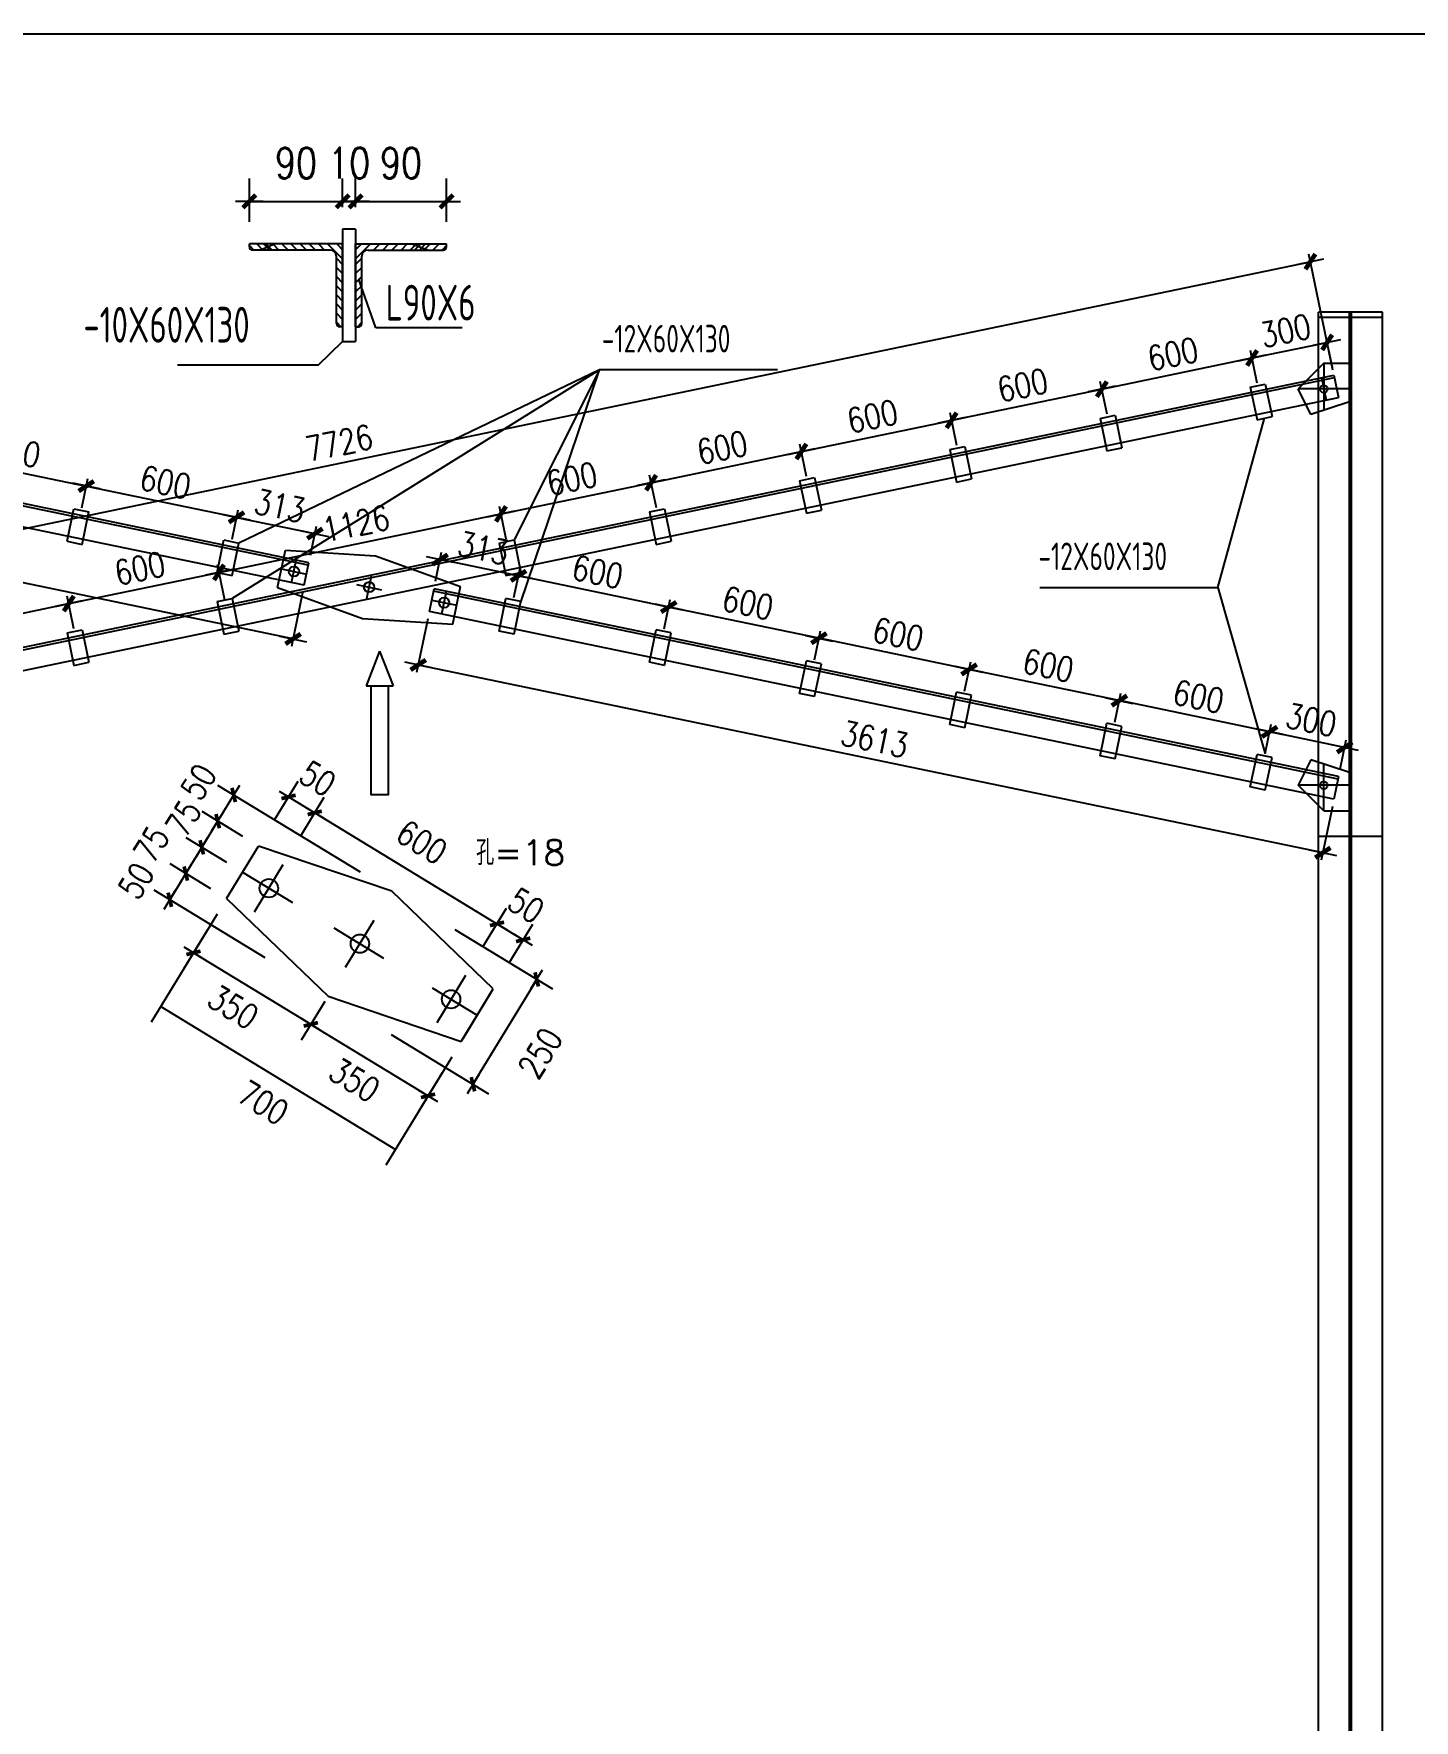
# Model space of a CAD drawing. Header units: millimetres. Extents: x 2451220 to 4527627, y -5186613 to -1639140.
# Drawn here: x 2558647 to 2564046, y -1732070 to -1725474 of the extents above; entities that cross this region are included whole.
import ezdxf
from ezdxf.enums import TextEntityAlignment as Align

# ---------------------------------------------------------------- set-up
doc = ezdxf.new("R2010")
doc.units = ezdxf.units.MM
doc.header["$LTSCALE"] = 1000
doc.header["$PDMODE"] = 34
doc.linetypes.add('CENTER', pattern=[50.8, 31.75, -6.35, 6.35, -6.35])
doc.layers.add('轴线层', color=1, linetype='CENTER', lineweight=15)
doc.styles.add('DIM_FONT', font='simplex.shx', dxfattribs={"width": 0.8, "bigfont": 'hztxt.shx'})
doc.styles.get("Standard").update_dxf_attribs({"font": 'txt', "bigfont": 'gbcbig.shx'})
doc.styles.add('TSSD_Label', font='Tssdeng.shx', dxfattribs={"width": 0.7, "bigfont": 'hztxt.shx'})
doc.dimstyles.get("Standard").update_dxf_attribs({"dimscale": 100, "dimtxt": 3.5, "dimasz": 1, "dimexe": 2.5, "dimexo": 3, "dimgap": 1.5, "dimtad": 1, "dimdec": 0, "dimzin": 0, "dimdsep": 46, "dimtxsty": 'Standard', "dimblk": 'ARCHTICK', "dimcen": 0.09, "dimadec": 0, "dimazin": 0, "dimtfac": 1, "dimtdec": 0, "dimtix": 1, "dimtmove": 2, "dimatfit": 3, "dimldrblk": 'ARCHTICK', "dimfxl": 1, "dimtolj": 1, "dimtzin": 0, "dimarcsym": 0})
doc.dimstyles.new('WGH(1)', dxfattribs={"dimscale": 1.2, "dimtxt": 100, "dimasz": 0.5, "dimexe": 75, "dimexo": 75, "dimgap": 75, "dimtad": 1, "dimdec": 0, "dimzin": 0, "dimdsep": 46, "dimtxsty": 'DIM_FONT', "dimblk1": '_DIMX', "dimblk2": '_DIMX', "dimsah": 1, "dimcen": 0.09, "dimclrd": 3, "dimclre": 3, "dimclrt": 7, "dimadec": 0, "dimazin": 0, "dimtfac": 1, "dimtdec": 0, "dimtix": 1, "dimtmove": 2, "dimatfit": 3, "dimldrblk": '_DIMX', "dimfxl": 1, "dimtolj": 1, "dimtzin": 0, "dimarcsym": 0})

# ---------------------------------------------------------------- blocks, each defined once
blk = doc.blocks.new('_DIMX')
blk.add_line((-150, 0), (150, 0))
at = {"const_width": 50}
blk.add_lwpolyline([(-70, -70), (70, 70)], dxfattribs=at)
blk = doc.blocks.new('*D710')
at = {"color": 3, "lineweight": -2}
for p, q in [((2558247.5, -1727206.6), (2558271.3, -1727092.3)), ((2558265.5, -1727121.7), (2558852.3, -1727243.5)), ((2558835, -1727328.6), (2558858.7, -1727214.2))]:
    blk.add_line(p, q, dxfattribs=at)
at = {"layer": 'Defpoints', "color": 0}
for p in [(2558241.4, -1727236), (2558852.6, -1727243.6), (2558828.9, -1727357.9)]:
    blk.add_point(p, dxfattribs=at)
at = {"color": 3, "lineweight": -2, "xscale": 0.36, "yscale": 0.36, "zscale": 0.36}
for p, rotation in [((2558265.2, -1727121.7), 168.2721133152875), ((2558852.6, -1727243.6), 348.2721133152874)]:
    blk.add_blockref('_DIMX', p, dxfattribs=dict(at, rotation=rotation))
at = {"color": 7, "insert": (2558574.8, -1727106.3), "char_height": 96, "attachment_point": 5, "rotation": 348.27211, "style": 'DIM_FONT'}
blk.add_mtext('\\A1;600', dxfattribs=at)
blk = doc.blocks.new('*D711')
at = {"color": 3, "lineweight": -2}
for p, q in [((2558835, -1727328.6), (2558858.7, -1727214.2)), ((2558853, -1727243.7), (2559439.8, -1727365.5)), ((2559422.5, -1727450.5), (2559446.2, -1727336.2))]:
    blk.add_line(p, q, dxfattribs=at)
at = {"layer": 'Defpoints', "color": 0}
for p in [(2558828.9, -1727357.9), (2559440.1, -1727365.6), (2559416.4, -1727479.9)]:
    blk.add_point(p, dxfattribs=at)
at = {"color": 3, "lineweight": -2, "xscale": 0.36, "yscale": 0.36, "zscale": 0.36}
for p, rotation in [((2558852.6, -1727243.6), 168.2721133152875), ((2559440.1, -1727365.6), 348.2721133152874)]:
    blk.add_blockref('_DIMX', p, dxfattribs=dict(at, rotation=rotation))
at = {"color": 7, "insert": (2559162.2, -1727228.2), "char_height": 96, "attachment_point": 5, "rotation": 348.27211, "style": 'DIM_FONT'}
blk.add_mtext('\\A1;600', dxfattribs=at)
blk = doc.blocks.new('*D2496')
at = {"color": 3, "lineweight": -2}
for p, q in [((2559422.5, -1727450.5), (2559446.2, -1727336.2)), ((2559440.5, -1727365.7), (2559746.3, -1727429.1)), ((2559729.1, -1727514.2), (2559752.8, -1727399.8))]:
    blk.add_line(p, q, dxfattribs=at)
at = {"layer": 'Defpoints', "color": 0}
for p in [(2559416.4, -1727479.9), (2559746.7, -1727429.2), (2559723, -1727543.5)]:
    blk.add_point(p, dxfattribs=at)
at = {"color": 3, "lineweight": -2, "xscale": 0.36, "yscale": 0.36, "zscale": 0.36}
for p, rotation in [((2559440.1, -1727365.6), 168.2721133152875), ((2559746.7, -1727429.2), 348.2721133152874)]:
    blk.add_blockref('_DIMX', p, dxfattribs=dict(at, rotation=rotation))
at = {"color": 7, "insert": (2559609.3, -1727321), "char_height": 96, "attachment_point": 5, "rotation": 348.27211, "style": 'DIM_FONT'}
blk.add_mtext('\\A1;313', dxfattribs=at)
blk = doc.blocks.new('*D715')
at = {"color": 3, "lineweight": -2}
for p, q in [((2558804.5, -1727801.4), (2558778, -1727673.7)), ((2558197, -1727824.9), (2558783.8, -1727703.1)), ((2558219.1, -1727933.1), (2558190.5, -1727795.6))]:
    blk.add_line(p, q, dxfattribs=at)
at = {"layer": 'Defpoints', "color": 0}
for p in [(2558784.1, -1727703), (2558810.6, -1727830.8), (2558225.2, -1727962.5)]:
    blk.add_point(p, dxfattribs=at)
at = {"color": 3, "lineweight": -2, "xscale": 0.36, "yscale": 0.36, "zscale": 0.36}
for p, rotation in [((2558784.1, -1727703), 11.72788668471253), ((2558196.6, -1727825), 191.7278866847125)]:
    blk.add_blockref('_DIMX', p, dxfattribs=dict(at, rotation=rotation))
at = {"color": 7, "insert": (2558474.5, -1727687.7), "char_height": 96, "attachment_point": 5, "rotation": 11.72789, "style": 'DIM_FONT'}
blk.add_mtext('\\A1;600', dxfattribs=at)
blk = doc.blocks.new('*D716')
at = {"color": 3, "lineweight": -2}
for p, q in [((2559394, -1727689.2), (2559365.5, -1727551.7)), ((2558784.5, -1727703), (2559371.2, -1727581.2)), ((2558804.5, -1727801.4), (2558778, -1727673.7))]:
    blk.add_line(p, q, dxfattribs=at)
at = {"layer": 'Defpoints', "color": 0}
for p in [(2559371.6, -1727581.1), (2559400.1, -1727718.6), (2558810.6, -1727830.8)]:
    blk.add_point(p, dxfattribs=at)
at = {"color": 3, "lineweight": -2, "xscale": 0.36, "yscale": 0.36, "zscale": 0.36}
for p, rotation in [((2559371.6, -1727581.1), 11.72788668471253), ((2558784.1, -1727703), 191.7278866847125)]:
    blk.add_blockref('_DIMX', p, dxfattribs=dict(at, rotation=rotation))
at = {"color": 7, "insert": (2559062, -1727565.7), "char_height": 96, "attachment_point": 5, "rotation": 11.72789, "style": 'DIM_FONT'}
blk.add_mtext('\\A1;600', dxfattribs=at)
blk = doc.blocks.new('*D717')
at = {"color": 3, "lineweight": -2}
for p, q in [((2559371.9, -1727581), (2560473.9, -1727352.2)), ((2560494.7, -1727450.5), (2560468.2, -1727322.8)), ((2559394, -1727689.2), (2559365.5, -1727551.7))]:
    blk.add_line(p, q, dxfattribs=at)
at = {"layer": 'Defpoints', "color": 0}
for p in [(2560474.3, -1727352.2), (2560500.8, -1727479.9), (2559400.1, -1727718.6)]:
    blk.add_point(p, dxfattribs=at)
at = {"color": 3, "lineweight": -2, "xscale": 0.36, "yscale": 0.36, "zscale": 0.36}
for p, rotation in [((2560474.3, -1727352.2), 11.72788668471253), ((2559371.6, -1727581.1), 191.7278866847125)]:
    blk.add_blockref('_DIMX', p, dxfattribs=dict(at, rotation=rotation))
at = {"color": 7, "insert": (2559907.1, -1727390.3), "char_height": 96, "attachment_point": 5, "rotation": 11.72789, "style": 'DIM_FONT'}
blk.add_mtext('\\A1;1126', dxfattribs=at)
blk = doc.blocks.new('*D718')
at = {"color": 3, "lineweight": -2}
for p, q in [((2561082.2, -1727328.6), (2561055.7, -1727200.8)), ((2560474.6, -1727352.1), (2561061.4, -1727230.3)), ((2560494.7, -1727450.5), (2560468.2, -1727322.8))]:
    blk.add_line(p, q, dxfattribs=at)
at = {"layer": 'Defpoints', "color": 0}
for p in [(2561061.7, -1727230.2), (2561088.3, -1727357.9), (2560500.8, -1727479.9)]:
    blk.add_point(p, dxfattribs=at)
at = {"color": 3, "lineweight": -2, "xscale": 0.36, "yscale": 0.36, "zscale": 0.36}
for p, rotation in [((2561061.7, -1727230.2), 11.72788668471253), ((2560474.3, -1727352.2), 191.7278866847125)]:
    blk.add_blockref('_DIMX', p, dxfattribs=dict(at, rotation=rotation))
at = {"color": 7, "insert": (2560752.2, -1727214.8), "char_height": 96, "attachment_point": 5, "rotation": 11.72789, "style": 'DIM_FONT'}
blk.add_mtext('\\A1;600', dxfattribs=at)
blk = doc.blocks.new('*D2498')
at = {"color": 3, "lineweight": -2}
for p, q in [((2561669.6, -1727206.6), (2561643.1, -1727078.9)), ((2561062.1, -1727230.1), (2561648.9, -1727108.3)), ((2561082.2, -1727328.6), (2561055.7, -1727200.8))]:
    blk.add_line(p, q, dxfattribs=at)
at = {"layer": 'Defpoints', "color": 0}
for p in [(2561649.2, -1727108.3), (2561675.7, -1727236), (2561088.3, -1727357.9)]:
    blk.add_point(p, dxfattribs=at)
at = {"color": 3, "lineweight": -2, "xscale": 0.36, "yscale": 0.36, "zscale": 0.36}
for p, rotation in [((2561649.2, -1727108.3), 11.72788668471253), ((2561061.7, -1727230.2), 191.7278866847125)]:
    blk.add_blockref('_DIMX', p, dxfattribs=dict(at, rotation=rotation))
at = {"color": 7, "insert": (2561339.6, -1727092.9), "char_height": 96, "attachment_point": 5, "rotation": 11.72789, "style": 'DIM_FONT'}
blk.add_mtext('\\A1;600', dxfattribs=at)
blk = doc.blocks.new('*D719')
at = {"color": 3, "lineweight": -2}
for p, q in [((2562257.1, -1727084.6), (2562230.6, -1726956.9)), ((2561649.6, -1727108.2), (2562236.3, -1726986.4)), ((2561669.6, -1727206.6), (2561643.1, -1727078.9))]:
    blk.add_line(p, q, dxfattribs=at)
at = {"layer": 'Defpoints', "color": 0}
for p in [(2562236.7, -1726986.3), (2562263.2, -1727114), (2561675.7, -1727236)]:
    blk.add_point(p, dxfattribs=at)
at = {"color": 3, "lineweight": -2, "xscale": 0.36, "yscale": 0.36, "zscale": 0.36}
for p, rotation in [((2562236.7, -1726986.3), 11.72788668471253), ((2561649.2, -1727108.3), 191.7278866847125)]:
    blk.add_blockref('_DIMX', p, dxfattribs=dict(at, rotation=rotation))
at = {"color": 7, "insert": (2561927.1, -1726970.9), "char_height": 96, "attachment_point": 5, "rotation": 11.72789, "style": 'DIM_FONT'}
blk.add_mtext('\\A1;600', dxfattribs=at)
blk = doc.blocks.new('*D720')
at = {"color": 3, "lineweight": -2}
for p, q in [((2562237.1, -1726986.2), (2562823.8, -1726864.4)), ((2562844.6, -1726962.7), (2562818.1, -1726835)), ((2562257.1, -1727084.6), (2562230.6, -1726956.9))]:
    blk.add_line(p, q, dxfattribs=at)
at = {"layer": 'Defpoints', "color": 0}
for p in [(2562824.2, -1726864.3), (2562850.7, -1726992), (2562263.2, -1727114)]:
    blk.add_point(p, dxfattribs=at)
at = {"color": 3, "lineweight": -2, "xscale": 0.36, "yscale": 0.36, "zscale": 0.36}
for p, rotation in [((2562824.2, -1726864.3), 11.72788668471253), ((2562236.7, -1726986.3), 191.7278866847125)]:
    blk.add_blockref('_DIMX', p, dxfattribs=dict(at, rotation=rotation))
at = {"color": 7, "insert": (2562514.6, -1726848.9), "char_height": 96, "attachment_point": 5, "rotation": 11.72789, "style": 'DIM_FONT'}
blk.add_mtext('\\A1;600', dxfattribs=at)
blk = doc.blocks.new('*D721')
at = {"color": 3, "lineweight": -2}
for p, q in [((2562824.5, -1726864.3), (2563411.3, -1726742.5)), ((2563432.1, -1726840.7), (2563405.5, -1726713)), ((2562844.6, -1726962.7), (2562818.1, -1726835))]:
    blk.add_line(p, q, dxfattribs=at)
at = {"layer": 'Defpoints', "color": 0}
for p in [(2563411.6, -1726742.4), (2563438.2, -1726870.1), (2562850.7, -1726992)]:
    blk.add_point(p, dxfattribs=at)
at = {"color": 3, "lineweight": -2, "xscale": 0.36, "yscale": 0.36, "zscale": 0.36}
for p, rotation in [((2563411.6, -1726742.4), 11.72788668471253), ((2562824.2, -1726864.3), 191.7278866847125)]:
    blk.add_blockref('_DIMX', p, dxfattribs=dict(at, rotation=rotation))
at = {"color": 7, "insert": (2563102.1, -1726727), "char_height": 96, "attachment_point": 5, "rotation": 11.72789, "style": 'DIM_FONT'}
blk.add_mtext('\\A1;600', dxfattribs=at)
blk = doc.blocks.new('*D2499')
at = {"color": 3, "lineweight": -2}
for p, q in [((2563412, -1726742.3), (2563705, -1726681.5)), ((2563725.8, -1726779.7), (2563699.3, -1726652)), ((2563432.1, -1726840.7), (2563405.5, -1726713))]:
    blk.add_line(p, q, dxfattribs=at)
at = {"layer": 'Defpoints', "color": 0}
for p in [(2563705.4, -1726681.4), (2563731.9, -1726809.1), (2563438.2, -1726870.1)]:
    blk.add_point(p, dxfattribs=at)
at = {"color": 3, "lineweight": -2, "xscale": 0.36, "yscale": 0.36, "zscale": 0.36}
for p, rotation in [((2563411.6, -1726742.4), 191.7278866847125), ((2563705.4, -1726681.4), 11.72788668471253)]:
    blk.add_blockref('_DIMX', p, dxfattribs=dict(at, rotation=rotation))
at = {"color": 7, "insert": (2563542.7, -1726635.5), "char_height": 96, "attachment_point": 5, "rotation": 11.72789, "style": 'DIM_FONT'}
blk.add_mtext('\\A1;300', dxfattribs=at)
blk = doc.blocks.new('*D2500')
at = {"color": 3, "lineweight": -2}
for p, q in [((2556160.9, -1726926.6), (2556117.4, -1727136.1)), ((2559660.8, -1727841.1), (2556123.8, -1727106.8)), ((2559698.6, -1727661), (2559655.1, -1727870.5))]:
    blk.add_line(p, q, dxfattribs=at)
at = {"layer": 'Defpoints', "color": 0}
for p in [(2556167, -1726897.2), (2556123.5, -1727106.7), (2559704.7, -1727631.6)]:
    blk.add_point(p, dxfattribs=at)
at = {"color": 3, "lineweight": -2, "xscale": 0.36, "yscale": 0.36, "zscale": 0.36}
for p, rotation in [((2556123.5, -1727106.7), 168.2721133106192), ((2559661.2, -1727841.1), 348.2721133106192)]:
    blk.add_blockref('_DIMX', p, dxfattribs=dict(at, rotation=rotation))
at = {"color": 7, "insert": (2557908.2, -1727397.6), "char_height": 96, "attachment_point": 5, "rotation": 348.27211, "style": 'DIM_FONT'}
blk.add_mtext('\\A1;3613', dxfattribs=at)
blk = doc.blocks.new('*D722')
at = {"color": 3, "lineweight": -2}
for p, q in [((2563462.6, -1728289.2), (2563486.3, -1728174.9)), ((2563773.6, -1728265.2), (2563480.5, -1728204.4)), ((2563756.3, -1728350.2), (2563780, -1728235.9))]:
    blk.add_line(p, q, dxfattribs=at)
at = {"layer": 'Defpoints', "color": 0}
for p in [(2563480.2, -1728204.3), (2563456.5, -1728318.6), (2563750.2, -1728379.6)]:
    blk.add_point(p, dxfattribs=at)
at = {"color": 3, "lineweight": -2, "xscale": 0.36, "yscale": 0.36, "zscale": 0.36}
for p, rotation in [((2563480.2, -1728204.3), 168.2721133109432), ((2563773.9, -1728265.3), 348.2721133109432)]:
    blk.add_blockref('_DIMX', p, dxfattribs=dict(at, rotation=rotation))
at = {"color": 7, "insert": (2563642.9, -1728158.4), "char_height": 96, "attachment_point": 5, "rotation": 348.27211, "style": 'DIM_FONT'}
blk.add_mtext('\\A1;300', dxfattribs=at)
blk = doc.blocks.new('*D723')
at = {"color": 3, "lineweight": -2}
for p, q in [((2562875.1, -1728167.3), (2562898.8, -1728053)), ((2563479.8, -1728204.2), (2562893.1, -1728082.4)), ((2563462.6, -1728289.2), (2563486.3, -1728174.9))]:
    blk.add_line(p, q, dxfattribs=at)
at = {"layer": 'Defpoints', "color": 0}
for p in [(2562892.7, -1728082.3), (2562869, -1728196.6), (2563456.5, -1728318.6)]:
    blk.add_point(p, dxfattribs=at)
at = {"color": 3, "lineweight": -2, "xscale": 0.36, "yscale": 0.36, "zscale": 0.36}
for p, rotation in [((2562892.7, -1728082.3), 168.2721133152874), ((2563480.2, -1728204.3), 348.2721133152874)]:
    blk.add_blockref('_DIMX', p, dxfattribs=dict(at, rotation=rotation))
at = {"color": 7, "insert": (2563202.3, -1728066.9), "char_height": 96, "attachment_point": 5, "rotation": 348.27211, "style": 'DIM_FONT'}
blk.add_mtext('\\A1;600', dxfattribs=at)
blk = doc.blocks.new('*D724')
at = {"color": 3, "lineweight": -2}
for p, q in [((2562287.6, -1728045.3), (2562311.3, -1727931)), ((2562892.4, -1728082.3), (2562305.6, -1727960.4)), ((2562875.1, -1728167.3), (2562898.8, -1728053))]:
    blk.add_line(p, q, dxfattribs=at)
at = {"layer": 'Defpoints', "color": 0}
for p in [(2562305.2, -1727960.4), (2562281.5, -1728074.7), (2562869, -1728196.6)]:
    blk.add_point(p, dxfattribs=at)
at = {"color": 3, "lineweight": -2, "xscale": 0.36, "yscale": 0.36, "zscale": 0.36}
for p, rotation in [((2562305.2, -1727960.4), 168.2721133152874), ((2562892.7, -1728082.3), 348.2721133152874)]:
    blk.add_blockref('_DIMX', p, dxfattribs=dict(at, rotation=rotation))
at = {"color": 7, "insert": (2562614.8, -1727945), "char_height": 96, "attachment_point": 5, "rotation": 348.27211, "style": 'DIM_FONT'}
blk.add_mtext('\\A1;600', dxfattribs=at)
blk = doc.blocks.new('*D725')
at = {"color": 3, "lineweight": -2}
for p, q in [((2561700.1, -1727923.3), (2561723.9, -1727809)), ((2562304.9, -1727960.3), (2561718.1, -1727838.5)), ((2562287.6, -1728045.3), (2562311.3, -1727931))]:
    blk.add_line(p, q, dxfattribs=at)
at = {"layer": 'Defpoints', "color": 0}
for p in [(2561717.8, -1727838.4), (2561694, -1727952.7), (2562281.5, -1728074.7)]:
    blk.add_point(p, dxfattribs=at)
at = {"color": 3, "lineweight": -2, "xscale": 0.36, "yscale": 0.36, "zscale": 0.36}
for p, rotation in [((2561717.8, -1727838.4), 168.2721133152874), ((2562305.2, -1727960.4), 348.2721133152874)]:
    blk.add_blockref('_DIMX', p, dxfattribs=dict(at, rotation=rotation))
at = {"color": 7, "insert": (2562027.4, -1727823), "char_height": 96, "attachment_point": 5, "rotation": 348.27211, "style": 'DIM_FONT'}
blk.add_mtext('\\A1;600', dxfattribs=at)
blk = doc.blocks.new('*D726')
at = {"color": 3, "lineweight": -2}
for p, q in [((2561112.7, -1727801.4), (2561136.4, -1727687.1)), ((2561717.4, -1727838.3), (2561130.6, -1727716.5)), ((2561700.1, -1727923.3), (2561723.9, -1727809))]:
    blk.add_line(p, q, dxfattribs=at)
at = {"layer": 'Defpoints', "color": 0}
for p in [(2561130.3, -1727716.5), (2561106.6, -1727830.8), (2561694, -1727952.7)]:
    blk.add_point(p, dxfattribs=at)
at = {"color": 3, "lineweight": -2, "xscale": 0.36, "yscale": 0.36, "zscale": 0.36}
for p, rotation in [((2561130.3, -1727716.5), 168.2721133152874), ((2561717.8, -1727838.4), 348.2721133152874)]:
    blk.add_blockref('_DIMX', p, dxfattribs=dict(at, rotation=rotation))
at = {"color": 7, "insert": (2561439.9, -1727701.1), "char_height": 96, "attachment_point": 5, "rotation": 348.27211, "style": 'DIM_FONT'}
blk.add_mtext('\\A1;600', dxfattribs=at)
blk = doc.blocks.new('*D727')
at = {"color": 3, "lineweight": -2}
for p, q in [((2560525.2, -1727679.4), (2560548.9, -1727565.1)), ((2561129.9, -1727716.4), (2560543.2, -1727594.6)), ((2561112.7, -1727801.4), (2561136.4, -1727687.1))]:
    blk.add_line(p, q, dxfattribs=at)
at = {"layer": 'Defpoints', "color": 0}
for p in [(2560542.8, -1727594.5), (2560519.1, -1727708.8), (2561106.6, -1727830.8)]:
    blk.add_point(p, dxfattribs=at)
at = {"color": 3, "lineweight": -2, "xscale": 0.36, "yscale": 0.36, "zscale": 0.36}
for p, rotation in [((2560542.8, -1727594.5), 168.2721133152874), ((2561130.3, -1727716.5), 348.2721133152874)]:
    blk.add_blockref('_DIMX', p, dxfattribs=dict(at, rotation=rotation))
at = {"color": 7, "insert": (2560852.4, -1727579.1), "char_height": 96, "attachment_point": 5, "rotation": 348.27211, "style": 'DIM_FONT'}
blk.add_mtext('\\A1;600', dxfattribs=at)
blk = doc.blocks.new('*D728')
at = {"color": 3, "lineweight": -2}
for p, q in [((2560218.6, -1727615.8), (2560242.3, -1727501.5)), ((2560542.5, -1727594.4), (2560236.6, -1727530.9)), ((2560525.2, -1727679.4), (2560548.9, -1727565.1))]:
    blk.add_line(p, q, dxfattribs=at)
at = {"layer": 'Defpoints', "color": 0}
for p in [(2560236.2, -1727530.9), (2560212.5, -1727645.2), (2560519.1, -1727708.8)]:
    blk.add_point(p, dxfattribs=at)
at = {"color": 3, "lineweight": -2, "xscale": 0.36, "yscale": 0.36, "zscale": 0.36}
for p, rotation in [((2560236.2, -1727530.9), 168.2721133152874), ((2560542.8, -1727594.5), 348.2721133152874)]:
    blk.add_blockref('_DIMX', p, dxfattribs=dict(at, rotation=rotation))
at = {"color": 7, "insert": (2560405.4, -1727486.3), "char_height": 96, "attachment_point": 5, "rotation": 348.27211, "style": 'DIM_FONT'}
blk.add_mtext('\\A1;313', dxfattribs=at)
blk = doc.blocks.new('*D729')
at = {"color": 3, "lineweight": -2}
for p, q in [((2560188.1, -1727762.7), (2560144.6, -1727972.1)), ((2560151.1, -1727942.8), (2563688.1, -1728677.1)), ((2563725.8, -1728497.1), (2563682.3, -1728706.6))]:
    blk.add_line(p, q, dxfattribs=at)
at = {"layer": 'Defpoints', "color": 0}
for p in [(2560194.2, -1727733.3), (2563731.9, -1728467.7), (2563688.4, -1728677.2)]:
    blk.add_point(p, dxfattribs=at)
at = {"color": 3, "lineweight": -2, "xscale": 0.36, "yscale": 0.36, "zscale": 0.36}
for p, rotation in [((2560150.7, -1727942.8), 168.2721133109204), ((2563688.4, -1728677.2), 348.2721133109205)]:
    blk.add_blockref('_DIMX', p, dxfattribs=dict(at, rotation=rotation))
at = {"color": 7, "insert": (2561935.4, -1728233.6), "char_height": 96, "attachment_point": 5, "rotation": 348.27211, "style": 'DIM_FONT'}
blk.add_mtext('\\A1;3613', dxfattribs=at)
blk = doc.blocks.new('*D2501')
at = {"color": 3, "lineweight": -2}
for p, q in [((2556075.3, -1727936.1), (2563639.5, -1726365.8)), ((2563727.8, -1726789.5), (2563633.8, -1726336.4)), ((2556162.9, -1728360), (2556068.8, -1727906.8))]:
    blk.add_line(p, q, dxfattribs=at)
at = {"layer": 'Defpoints', "color": 0}
for p in [(2563639.9, -1726365.7), (2563733.9, -1726818.9), (2556169, -1728389.4)]:
    blk.add_point(p, dxfattribs=at)
at = {"color": 3, "lineweight": -2, "xscale": 0.36, "yscale": 0.36, "zscale": 0.36}
for p, rotation in [((2563639.9, -1726365.7), 11.72788668937847), ((2556074.9, -1727936.2), 191.7278866893785)]:
    blk.add_blockref('_DIMX', p, dxfattribs=dict(at, rotation=rotation))
at = {"color": 7, "insert": (2559841.5, -1727074.6), "char_height": 96, "attachment_point": 5, "rotation": 11.72789, "style": 'DIM_FONT'}
blk.add_mtext('\\A1;7726', dxfattribs=at)
blk = doc.blocks.new('*D730')
at = {"color": 3, "lineweight": -2}
for p, q in [((2559905.8, -1726152.1), (2559905.8, -1726040)), ((2560261.5, -1726209.7), (2560261.5, -1726040)), ((2559906.2, -1726130), (2560261.2, -1726130))]:
    blk.add_line(p, q, dxfattribs=at)
at = {"layer": 'Defpoints', "color": 0}
for p in [(2560261.5, -1726130), (2559905.8, -1726242.1), (2560261.5, -1726299.7)]:
    blk.add_point(p, dxfattribs=at)
at = {"color": 3, "lineweight": -2, "xscale": 0.36, "yscale": 0.36, "zscale": 0.36, "rotation": 180}
blk.add_blockref('_DIMX', (2559905.8, -1726130), dxfattribs=at)
at = {"color": 3, "lineweight": -2, "xscale": 0.36, "yscale": 0.36, "zscale": 0.36}
blk.add_blockref('_DIMX', (2560261.5, -1726130), dxfattribs=at)
at = {"color": 7, "insert": (2560083.7, -1725980), "char_height": 120, "attachment_point": 5, "style": 'DIM_FONT'}
blk.add_mtext('\\A1;90', dxfattribs=at)
blk = doc.blocks.new('*D731')
at = {"color": 3, "lineweight": -2}
for p, q in [((2559855.2, -1726152.1), (2559855.2, -1726040)), ((2559905.8, -1726152.1), (2559905.8, -1726040)), ((2559854.9, -1726130), (2559854.5, -1726130)), ((2559855.2, -1726130), (2559905.8, -1726130)), ((2559906.2, -1726130), (2559906.5, -1726130))]:
    blk.add_line(p, q, dxfattribs=at)
at = {"layer": 'Defpoints', "color": 0}
for p in [(2559905.8, -1726130), (2559855.2, -1726242.1), (2559905.8, -1726242.1)]:
    blk.add_point(p, dxfattribs=at)
at = {"color": 3, "lineweight": -2, "xscale": 0.36, "yscale": 0.36, "zscale": 0.36}
blk.add_blockref('_DIMX', (2559855.2, -1726130), dxfattribs=at)
at = {"color": 3, "lineweight": -2, "xscale": 0.36, "yscale": 0.36, "zscale": 0.36, "rotation": 180}
blk.add_blockref('_DIMX', (2559905.8, -1726130), dxfattribs=at)
at = {"color": 7, "insert": (2559880.5, -1725980), "char_height": 120, "attachment_point": 5, "style": 'DIM_FONT'}
blk.add_mtext('\\A1;10', dxfattribs=at)
blk = doc.blocks.new('*D732')
at = {"color": 3, "lineweight": -2}
for p, q in [((2559490.3, -1726209.7), (2559490.3, -1726040)), ((2559855.2, -1726152.1), (2559855.2, -1726040)), ((2559490.7, -1726130), (2559854.9, -1726130))]:
    blk.add_line(p, q, dxfattribs=at)
at = {"layer": 'Defpoints', "color": 0}
for p in [(2559855.2, -1726130), (2559490.3, -1726299.7), (2559855.2, -1726242.1)]:
    blk.add_point(p, dxfattribs=at)
at = {"color": 3, "lineweight": -2, "xscale": 0.36, "yscale": 0.36, "zscale": 0.36, "rotation": 180}
blk.add_blockref('_DIMX', (2559490.3, -1726130), dxfattribs=at)
at = {"color": 3, "lineweight": -2, "xscale": 0.36, "yscale": 0.36, "zscale": 0.36}
blk.add_blockref('_DIMX', (2559855.2, -1726130), dxfattribs=at)
at = {"color": 7, "insert": (2559672.8, -1725980), "char_height": 120, "attachment_point": 5, "style": 'DIM_FONT'}
blk.add_mtext('\\A1;90', dxfattribs=at)

msp = doc.modelspace()

# ---------------------------------------------------------------- linework, layer by layer
for p, q in [((2559855.2, -1726296.2), (2559490.3, -1726296.2)), ((2559490.3, -1726308.4), (2559490.3, -1726296.2)), ((2559490.3, -1726303.1), (2559507.7, -1726320.5)), ((2559519.2, -1726296.2), (2559543.5, -1726320.5)), ((2559590.8, -1726296.2), (2559534.2, -1726320.5)), ((2559545.7, -1726296.2), (2559570, -1726320.5)), ((2559555, -1726296.2), (2559579.3, -1726320.5)), ((2559581.5, -1726296.2), (2559605.8, -1726320.5)), ((2559617.3, -1726296.2), (2559641.6, -1726320.5)), ((2559653.1, -1726296.2), (2559677.4, -1726320.5)), ((2559688.9, -1726296.2), (2559713.2, -1726320.5)), ((2559724.7, -1726296.2), (2559749, -1726320.5)), ((2559760.5, -1726296.2), (2559784.8, -1726320.5)), ((2559796.3, -1726296.2), (2559855.2, -1726355.2)), ((2559832.1, -1726296.2), (2559856.4, -1726320.5)), ((2559855.2, -1726239.2), (2559855.2, -1726677.7)), ((2559905.8, -1726239.2), (2559855.2, -1726239.2)), ((2559855.2, -1726620.2), (2559855.2, -1726296.2)), ((2559928.9, -1726296.2), (2559904.6, -1726320.5)), ((2559905.8, -1726239.2), (2559905.8, -1726677.7)), ((2559905.8, -1726620.2), (2559905.8, -1726296.2)), ((2559905.8, -1726296.2), (2560261.5, -1726296.2)), ((2559964.7, -1726296.2), (2559905.8, -1726355.2)), ((2560000.5, -1726296.2), (2559976.2, -1726320.5)), ((2560036.3, -1726296.2), (2560012, -1726320.5)), ((2560072.1, -1726296.2), (2560047.8, -1726320.5)), ((2560107.9, -1726296.2), (2560083.6, -1726320.5)), ((2560143.7, -1726296.2), (2560119.4, -1726320.5)), ((2560125.3, -1726296.2), (2560191, -1726320.5)), ((2560161.1, -1726296.2), (2560136.8, -1726320.5)), ((2560179.5, -1726296.2), (2560155.2, -1726320.5)), ((2560196.9, -1726296.2), (2560172.6, -1726320.5)), ((2560232.7, -1726296.2), (2560208.4, -1726320.5)), ((2560261.5, -1726303.1), (2560244.2, -1726320.5)), ((2560261.5, -1726308.4), (2560261.5, -1726296.2)), ((2559806.6, -1726320.5), (2559502.5, -1726320.5)), ((2559830.9, -1726608.1), (2559830.9, -1726344.8)), ((2559830.9, -1726352.3), (2559855.2, -1726376.6)), ((2559930.1, -1726352.3), (2559905.8, -1726376.6)), ((2559930.1, -1726608.1), (2559930.1, -1726344.8)), ((2559954.4, -1726320.5), (2560249.4, -1726320.5)), ((2559830.9, -1726388.1), (2559855.2, -1726412.4)), ((2559830.9, -1726423.9), (2559855.2, -1726448.2)), ((2559930.1, -1726388.1), (2559905.8, -1726412.4)), ((2559930.1, -1726423.9), (2559905.8, -1726448.2)), ((2559830.9, -1726459.7), (2559855.2, -1726484)), ((2559830.9, -1726495.5), (2559855.2, -1726519.8)), ((2559930.1, -1726459.7), (2559905.8, -1726484)), ((2559930.1, -1726495.5), (2559905.8, -1726519.8)), ((2559985.5, -1726624.7), (2559917.9, -1726436)), ((2559830.9, -1726531.3), (2559855.2, -1726555.6)), ((2559830.9, -1726567), (2559855.2, -1726591.3)), ((2559930.1, -1726531.3), (2559905.8, -1726555.6)), ((2559930.1, -1726567), (2559905.8, -1726591.3)), ((2563671.1, -1735783.5), (2563671.1, -1726563.5)), ((2563921.1, -1726563.5), (2563671.1, -1726563.5)), ((2563792.1, -1735783.5), (2563792.1, -1726563.5)), ((2563796.1, -1735783.5), (2563796.1, -1726563.5)), ((2563796.1, -1735783.5), (2563796.1, -1726563.5)), ((2563800.1, -1735783.5), (2563800.1, -1726563.5)), ((2563921.1, -1735783.5), (2563921.1, -1726563.5)), ((2559830.9, -1726602.8), (2559848.3, -1726620.2)), ((2559855.2, -1726620.2), (2559843.1, -1726620.2)), ((2559905.8, -1726620.2), (2559917.9, -1726620.2)), ((2559930.1, -1726602.8), (2559912.7, -1726620.2)), ((2560322.8, -1726624.7), (2559985.5, -1726624.7)), ((2563921.1, -1726583.5), (2563671.1, -1726583.5)), ((2559759.8, -1726769.9), (2559855.2, -1726677.7)), ((2559855.2, -1726677.7), (2559905.8, -1726677.7)), ((2563692.1, -1726763.3), (2563592.1, -1726863.3)), ((2563692.1, -1726763.3), (2563792.1, -1726763.3)), ((2563692.1, -1726763.3), (2563692.1, -1726946.7)), ((2563692.1, -1726763.3), (2563792.1, -1726763.3)), ((2556167, -1728379.6), (2563731.9, -1726809.1)), ((2556169, -1728389.4), (2563733.9, -1726818.9)), ((2559720.9, -1727553.3), (2556183.2, -1726818.9)), ((2559723, -1727543.5), (2556185.3, -1726809.1)), ((2559759.8, -1726769.9), (2559209.4, -1726769.9)), ((2560859.5, -1726788.5), (2559423.4, -1727683.1)), ((2560859.5, -1726788.5), (2559449.8, -1727466.4)), ((2560859.5, -1726788.5), (2560526.1, -1727454.2)), ((2560551.3, -1727701), (2560859.5, -1726788.5)), ((2561555.1, -1726788.5), (2560859.5, -1726788.5)), ((2563682.9, -1726819.3), (2563701.2, -1726907.4)), ((2563731.9, -1726809.1), (2563750.2, -1726897.2)), ((2563404.7, -1726856.6), (2563463.5, -1726844.4)), ((2563404.7, -1726856.6), (2563431.1, -1726983.9)), ((2563463.5, -1726844.4), (2563489.9, -1726971.7)), ((2563792.1, -1726863.3), (2563592.1, -1726863.3)), ((2563642.1, -1726963.3), (2563592.1, -1726863.3)), ((2559704.7, -1727631.6), (2556167, -1726897.2)), ((2556185.3, -1728467.7), (2563750.2, -1726897.2)), ((2563792.1, -1726913.3), (2563642.1, -1726963.3)), ((2562817.2, -1726978.6), (2562876, -1726966.4)), ((2562817.2, -1726978.6), (2562843.7, -1727105.9)), ((2562876, -1726966.4), (2562902.4, -1727093.7)), ((2563277.4, -1727639.9), (2563460.5, -1726977.8)), ((2563431.1, -1726983.9), (2563489.9, -1726971.7)), ((2562229.8, -1727100.5), (2562288.5, -1727088.3)), ((2562288.5, -1727088.3), (2562314.9, -1727215.6)), ((2562843.7, -1727105.9), (2562902.4, -1727093.7)), ((2562229.8, -1727100.5), (2562256.2, -1727227.8)), ((2561642.3, -1727222.5), (2561701, -1727210.3)), ((2561642.3, -1727222.5), (2561668.7, -1727349.8)), ((2561701, -1727210.3), (2561727.5, -1727337.6)), ((2562256.2, -1727227.8), (2562314.9, -1727215.6)), ((2558777.2, -1727459.5), (2558803.6, -1727332.2)), ((2558803.6, -1727332.2), (2558862.4, -1727344.4)), ((2558835.9, -1727471.7), (2558862.4, -1727344.4)), ((2561054.8, -1727344.4), (2561113.6, -1727332.2)), ((2561054.8, -1727344.4), (2561081.2, -1727471.7)), ((2561113.6, -1727332.2), (2561140, -1727459.5)), ((2561668.7, -1727349.8), (2561727.5, -1727337.6)), ((2558777.2, -1727459.5), (2558835.9, -1727471.7)), ((2559364.7, -1727581.5), (2559391.1, -1727454.2)), ((2559391.1, -1727454.2), (2559449.8, -1727466.4)), ((2559423.4, -1727593.7), (2559449.8, -1727466.4)), ((2560467.3, -1727466.4), (2560526.1, -1727454.2)), ((2560467.3, -1727466.4), (2560493.8, -1727593.7)), ((2560526.1, -1727454.2), (2560552.5, -1727581.5)), ((2561081.2, -1727471.7), (2561140, -1727459.5)), ((2559364.7, -1727581.5), (2559423.4, -1727593.7)), ((2560493.8, -1727593.7), (2560552.5, -1727581.5)), ((2559364.7, -1727695.3), (2559423.4, -1727683.1)), ((2559423.4, -1727683.1), (2559449.8, -1727810.4)), ((2563748.2, -1728389.4), (2560210.5, -1727654.9)), ((2563750.2, -1728379.6), (2560212.5, -1727645.2)), ((2560467.3, -1727810.4), (2560493.8, -1727683.1)), ((2560552.5, -1727695.3), (2560493.8, -1727683.1)), ((2562581.8, -1727639.9), (2563277.4, -1727639.9)), ((2563277.4, -1727639.9), (2563462.5, -1728290.7)), ((2559364.7, -1727695.3), (2559391.1, -1727822.6)), ((2563731.9, -1728467.7), (2560194.2, -1727733.3)), ((2560526.1, -1727822.6), (2560552.5, -1727695.3)), ((2558777.2, -1727817.3), (2558835.9, -1727805.1)), ((2558777.2, -1727817.3), (2558803.6, -1727944.6)), ((2558835.9, -1727805.1), (2558862.4, -1727932.4)), ((2559391.1, -1727822.6), (2559449.8, -1727810.4)), ((2560526.1, -1727822.6), (2560467.3, -1727810.4)), ((2561054.8, -1727932.4), (2561081.2, -1727805.1)), ((2561140, -1727817.3), (2561081.2, -1727805.1)), ((2561113.6, -1727944.6), (2561140, -1727817.3)), ((2558803.6, -1727944.6), (2558862.4, -1727932.4)), ((2559999.9, -1727889.1), (2559947, -1728025.2)), ((2559999.9, -1727889.1), (2560052.9, -1728025.2)), ((2561113.6, -1727944.6), (2561054.8, -1727932.4)), ((2561642.3, -1728054.3), (2561668.7, -1727927)), ((2561727.5, -1727939.2), (2561668.7, -1727927)), ((2561701, -1728066.5), (2561727.5, -1727939.2)), ((2559947, -1728025.2), (2560052.9, -1728025.2)), ((2561701, -1728066.5), (2561642.3, -1728054.3)), ((2562229.8, -1728176.3), (2562256.2, -1728049)), ((2562314.9, -1728061.2), (2562256.2, -1728049)), ((2562288.5, -1728188.5), (2562314.9, -1728061.2)), ((2562288.5, -1728188.5), (2562229.8, -1728176.3)), ((2562817.2, -1728298.2), (2562843.7, -1728171)), ((2562902.4, -1728183.1), (2562843.7, -1728171)), ((2562876, -1728310.4), (2562902.4, -1728183.1)), ((2562876, -1728310.4), (2562817.2, -1728298.2)), ((2563404.7, -1728420.2), (2563431.1, -1728292.9)), ((2563489.9, -1728305.1), (2563431.1, -1728292.9)), ((2563463.5, -1728432.4), (2563489.9, -1728305.1)), ((2563642.1, -1728313.5), (2563592.1, -1728413.5)), ((2563792.1, -1728363.5), (2563642.1, -1728313.5)), ((2563692.1, -1728513.5), (2563692.1, -1728330.1)), ((2563792.1, -1728413.5), (2563592.1, -1728413.5)), ((2563692.1, -1728513.5), (2563592.1, -1728413.5)), ((2563750.2, -1728379.6), (2563731.9, -1728467.7)), ((2563463.5, -1728432.4), (2563404.7, -1728420.2)), ((2563692.1, -1728513.5), (2563792.1, -1728513.5)), ((2563921.1, -1728613.5), (2563671.1, -1728613.5)), ((2559510.3, -1728908.3), (2559622.7, -1728723.9)), ((2559866.4, -1729125.3), (2559978.8, -1728940.8)), ((2560335.3, -1729158.1), (2560222.9, -1729342.5)), ((2560437.8, -1729220.5), (2560325.4, -1729405))]:
    msp.add_line(p, q)
at = {"color": 2}
for p, q in [((2559600.6, -1727640.7), (2559631.1, -1727493.8)), ((2559631.1, -1727493.8), (2559984, -1727516)), ((2559655.7, -1727621.5), (2559674, -1727533.4)), ((2559704.7, -1727631.6), (2559723, -1727543.5)), ((2559984, -1727516), (2560316.5, -1727636.1)), ((2559615.9, -1727567.3), (2559713.8, -1727587.6)), ((2559949.4, -1727682.5), (2559967.7, -1727594.3)), ((2559600.6, -1727640.7), (2559933.2, -1727760.8)), ((2559909.6, -1727628.2), (2560007.5, -1727648.6)), ((2560194.2, -1727733.3), (2560212.5, -1727645.2)), ((2560243.2, -1727743.4), (2560261.5, -1727655.3)), ((2560286, -1727783), (2560316.5, -1727636.1)), ((2560203.4, -1727689.2), (2560301.3, -1727709.5)), ((2559933.2, -1727760.8), (2560286, -1727783))]:
    msp.add_line(p, q, dxfattribs=at)
at = {"color": 3}
for p, q in [((2559924.7, -1728753.3), (2559367.6, -1728413.9)), ((2559588.9, -1728548.7), (2559681, -1728397.5)), ((2559366.6, -1728553.8), (2559429.1, -1728451.4)), ((2559429.2, -1728451.1), (2559429.4, -1728450.9)), ((2559643.3, -1728458.8), (2559643, -1728458.7)), ((2559643.5, -1728459), (2559746, -1728521.4)), ((2559691.3, -1728611.1), (2559783.5, -1728459.9)), ((2559691.3, -1728611.1), (2559783.5, -1728459.9)), ((2559464.9, -1728613.7), (2559305.2, -1728516.4)), ((2559403.4, -1728576.3), (2559305.2, -1728516.4)), ((2559746.3, -1728521.6), (2559746.5, -1728521.7)), ((2559746.3, -1728521.6), (2560458.4, -1728955.5)), ((2559304.2, -1728656.3), (2559366.6, -1728553.8)), ((2559366.5, -1728554.1), (2559366.3, -1728554.3)), ((2559366.8, -1728553.6), (2559366.9, -1728553.4)), ((2559241.8, -1728758.8), (2559304.2, -1728656.3)), ((2559402.5, -1728716.2), (2559242.7, -1728618.9)), ((2559402.5, -1728716.2), (2559242.7, -1728618.9)), ((2559304.1, -1728656.6), (2559303.9, -1728656.8)), ((2559304.4, -1728656.1), (2559304.5, -1728655.8)), ((2559340.1, -1728818.7), (2559180.3, -1728721.3)), ((2559241.8, -1728758.8), (2559179.3, -1728861.3)), ((2559552, -1729088.3), (2559117.9, -1728823.8)), ((2559364.1, -1728917.6), (2559106.8, -1729340)), ((2560404, -1729045.4), (2560496.1, -1728894.1)), ((2560404, -1729045.4), (2560496.1, -1728894.1)), ((2559326.6, -1728979.1), (2559234.3, -1729130.5)), ((2560293.7, -1728977.9), (2560675.6, -1729210.3)), ((2560458.4, -1728955.5), (2560458.2, -1728955.3)), ((2560458.7, -1728955.6), (2560561.1, -1729018.1)), ((2560506.5, -1729107.8), (2560598.6, -1728956.6)), ((2559272.1, -1729069.2), (2559730.3, -1729348.4)), ((2560561.4, -1729018.2), (2560561.6, -1729018.4)), ((2560614, -1729173.1), (2560364.8, -1729582.7)), ((2559785.4, -1729258.7), (2559693.1, -1729410.1)), ((2559785.4, -1729258.7), (2559693.1, -1729410.1)), ((2559144.5, -1729278.6), (2560061.6, -1729837.4)), ((2559730.8, -1729348.7), (2560189.1, -1729628.1)), ((2560044.3, -1729388), (2560426.2, -1729620.3)), ((2560281.7, -1729476.7), (2560024.4, -1729899)), ((2560244.2, -1729538.2), (2560151.9, -1729689.7))]:
    msp.add_line(p, q, dxfattribs=at)
at = {"color": 1}
for p, q in [((2559401.5, -1728856.1), (2559526.4, -1728651.2)), ((2560047.7, -1728828.3), (2559526.4, -1728651.2)), ((2559464, -1728753.7), (2559658.9, -1728872.4)), ((2559401.5, -1728856.1), (2559798.2, -1729238.3)), ((2560444, -1729210.3), (2560047.7, -1728828.3)), ((2559820.1, -1728970.6), (2560015, -1729089.4)), ((2559798.2, -1729238.3), (2560319.2, -1729415.2)), ((2560205.5, -1729205.5), (2560381.6, -1729312.7)), ((2560319.2, -1729415.2), (2560444, -1729210.3))]:
    msp.add_line(p, q, dxfattribs=at)
msp.add_lwpolyline([(2545883.9, -1725474.3), (2564636.6, -1725474.3), (2564636.6, -1738493.1), (2545883.9, -1738493.1)], close=True)
msp.add_lwpolyline([(2559965.9, -1728025.2), (2559965.9, -1728449.6), (2560034, -1728449.6), (2560034, -1728025.2)])
for centre in [(2563692.1, -1726863.3), (2563692.1, -1728413.5)]:
    msp.add_circle(centre, 15)
at = {"color": 2}
for centre in [(2559664.8, -1727577.4), (2559958.6, -1727638.4), (2560252.3, -1727699.4)]:
    msp.add_circle(centre, 20, dxfattribs=at)
at = {"color": 1}
for centre in [(2559566.5, -1728816.1), (2559922.6, -1729033.1), (2560279.1, -1729250.3)]:
    msp.add_circle(centre, 36, dxfattribs=at)
for centre, radius, start, end in [((2559502.5, -1726308.4), 12.2, 180, 270), ((2559806.6, -1726344.8), 24.3, 0, 90), ((2559954.4, -1726344.8), 24.3, 90, 180), ((2560249.4, -1726308.4), 12.2, 270, 0), ((2559843.1, -1726608.1), 12.2, 180, 270), ((2559917.9, -1726608.1), 12.2, 270, 0)]:
    msp.add_arc(centre, radius, start, end)

# ---------------------------------------------------------------- block references
at = {"color": 3, "yscale": 0.2880000001750886, "zscale": 0.288}
for p, xscale, rotation in [((2559429.1, -1728451.4), 0.2880000004254469, 238.6472382933256), ((2559643.5, -1728459), 0.2879999997854952, 328.6472383242373), ((2559746, -1728521.4), 0.2879999997854952, 148.6472383242373), ((2559746, -1728521.4), 0.2879999997854952, 148.6472383242373), ((2559366.6, -1728553.8), 0.2880000004254469, 238.6472382933256), ((2559366.6, -1728553.8), 0.2880000004254469, 58.64723829332556), ((2559304.2, -1728656.3), 0.2880000004254469, 238.6472382933256), ((2559304.2, -1728656.3), 0.2880000004254469, 58.64723829332556), ((2559241.8, -1728758.8), 0.2880000004254469, 58.64723829332556), ((2559241.8, -1728758.8), 0.2880000004254469, 238.6472382933256), ((2559179.3, -1728861.3), 0.2880000004254469, 58.64723829332556), ((2560458.7, -1728955.6), 0.2879999997854952, 328.6472383242373), ((2560458.7, -1728955.6), 0.2879999997854952, 328.6472383242373), ((2560561.1, -1729018.1), 0.2879999997854952, 148.6472383242373), ((2559271.8, -1729069), 0.2880000000817526, 148.6408653359694), ((2560614.1, -1729172.8), 0.2880000000420265, 58.68771909735014), ((2559730.6, -1729348.6), 0.287999999684114, 328.6408652877592), ((2559730.6, -1729348.6), 0.2880000000817526, 148.6408653359694), ((2560364.7, -1729582.9), 0.28799999964419, 238.6877190492047), ((2560189.1, -1729628.1), 0.287999999684114, 328.6408652877592)]:
    msp.add_blockref('_DIMX', p, dxfattribs=dict(at, xscale=xscale, rotation=rotation))

# ---------------------------------------------------------------- texts
at = {"style": 'TSSD_Label', "width": 0.7}
for s, height, p in [('L90X6', 139.72, (2560023.3, -1726526)), ('-10X60X130', 139.72, (2558841.4, -1726612.6)), ('-12X60X130', 108.12, (2560868.6, -1726666.9)), ('-12X60X130', 108.12, (2562576.3, -1727518.2))]:
    msp.add_text(s, height=height, dxfattribs=at).set_placement(p, align=Align.MIDDLE_LEFT)
at = {"color": 7, "char_height": 96, "attachment_point": 5, "style": 'DIM_FONT'}
for s, insert, rotation in [('\\A1;50', (2559292.2, -1728400.4), 58.64724), ('\\A1;50', (2559757.2, -1728387.7), 328.64724), ('\\A1;75', (2559233, -1728542.7), 58.64724), ('\\A1;75', (2559107.5, -1728645), 58.64724), ('\\A1;600', (2560164.8, -1728636), 328.64724), ('\\A1;50', (2559048.2, -1728787.3), 58.64724), ('\\A1;50', (2560572.3, -1728884.4), 328.64724), ('\\A1;350', (2559426.9, -1729281.2), 328.64087), ('\\A1;250', (2560627.9, -1729460.9), 58.68772), ('\\A1;350', (2559901.5, -1729566.7), 328.64087), ('\\A1;700', (2559544.7, -1729655.1), 328.64724)]:
    msp.add_mtext(s, dxfattribs=dict(at, insert=insert, rotation=rotation))
at = {"layer": '轴线层', "color": 4, "lineweight": -3}
msp.add_text('孔=18', height=98, dxfattribs=at).set_placement((2560377.2, -1728725.9))

# ---------------------------------------------------------------- dimensions: what is measured, and where the dimension line sits
for base, p1, p2, text, override, picture, middle in [((2559855.2, -1726130), (2559490.3, -1726299.7), (2559855.2, -1726242.1), '90', {"dimasz": 0.3}, '*D732', (2559672.8, -1725980)), ((2559905.8, -1726130), (2559855.2, -1726242.1), (2559905.8, -1726242.1), '10', {"dimasz": 0.3}, '*D731', (2559880.5, -1725980)), ((2560261.5, -1726130), (2559905.8, -1726242.1), (2560261.5, -1726299.7), '90', {"dimtxt": 100, "dimasz": 0.3}, '*D730', (2560083.7, -1725980))]:
    dim = msp.add_linear_dim(base=base, p1=p1, p2=p2, text=text, dimstyle='WGH(1)', override=override)
    dim.commit()
    dim.dimension.update_dxf_attribs({"geometry": picture, "text_midpoint": middle})
for p1, p2, distance, picture, middle in [((2556169, -1728389.4), (2563733.9, -1726818.9), 462.8, '*D2501', (2559841.5, -1727074.6)), ((2559704.7, -1727631.6), (2556167, -1726897.2), 214, '*D2500', (2557908.2, -1727397.6)), ((2560194.2, -1727733.3), (2563731.9, -1728467.7), -214, '*D729', (2561935.4, -1728233.6)), ((2563750.2, -1728379.6), (2563456.5, -1728318.6), -116.7, '*D722', (2563642.9, -1728158.4))]:
    dim = msp.add_aligned_dim(p1=p1, p2=p2, distance=distance, dimstyle='Standard', override={"dimscale": 1.2, "dimtxt": 80, "dimasz": 0.3, "dimexe": 25, "dimexo": 25, "dimgap": 25, "dimtxsty": 'DIM_FONT', "dimblk1": '_DIMX', "dimblk2": '_DIMX', "dimsah": 1, "dimclrd": 3, "dimclre": 3, "dimclrt": 7, "dimldrblk": '_DIMX'})
    dim.commit()
    dim.dimension.update_dxf_attribs({"geometry": picture, "text_midpoint": middle})
for base, p1, p2, angle, picture, middle in [((2563705.4, -1726681.4), (2563438.2, -1726870.1), (2563731.9, -1726809.1), 191.72789, '*D2499', (2563542.7, -1726635.5)), ((2563411.6, -1726742.4), (2562850.7, -1726992), (2563438.2, -1726870.1), 191.72789, '*D721', (2563102.1, -1726727)), ((2562824.2, -1726864.3), (2562263.2, -1727114), (2562850.7, -1726992), 191.72789, '*D720', (2562514.6, -1726848.9)), ((2562236.7, -1726986.3), (2561675.7, -1727236), (2562263.2, -1727114), 191.72789, '*D719', (2561927.1, -1726970.9)), ((2558852.6, -1727243.6), (2558241.4, -1727236), (2558828.9, -1727357.9), 168.27211, '*D710', (2558574.8, -1727106.3)), ((2561649.2, -1727108.3), (2561088.3, -1727357.9), (2561675.7, -1727236), 191.72789, '*D2498', (2561339.6, -1727092.9)), ((2559440.1, -1727365.6), (2558828.9, -1727357.9), (2559416.4, -1727479.9), 168.27211, '*D711', (2559162.2, -1727228.2)), ((2561061.7, -1727230.2), (2560500.8, -1727479.9), (2561088.3, -1727357.9), 191.72789, '*D718', (2560752.2, -1727214.8)), ((2559746.7, -1727429.2), (2559416.4, -1727479.9), (2559723, -1727543.5), 168.27211, '*D2496', (2559609.3, -1727321)), ((2560474.3, -1727352.2), (2559400.1, -1727718.6), (2560500.8, -1727479.9), 191.72789, '*D717', (2559907.1, -1727390.3)), ((2560236.2, -1727530.9), (2560519.1, -1727708.8), (2560212.5, -1727645.2), 348.27211, '*D728', (2560405.4, -1727486.3)), ((2559371.6, -1727581.1), (2558810.6, -1727830.8), (2559400.1, -1727718.6), 191.72789, '*D716', (2559062, -1727565.7)), ((2560542.8, -1727594.5), (2561106.6, -1727830.8), (2560519.1, -1727708.8), 348.27211, '*D727', (2560852.4, -1727579.1)), ((2558784.1, -1727703), (2558225.2, -1727962.5), (2558810.6, -1727830.8), 191.72789, '*D715', (2558474.5, -1727687.7)), ((2561130.3, -1727716.5), (2561694, -1727952.7), (2561106.6, -1727830.8), 348.27211, '*D726', (2561439.9, -1727701.1)), ((2561717.8, -1727838.4), (2562281.5, -1728074.7), (2561694, -1727952.7), 348.27211, '*D725', (2562027.4, -1727823)), ((2562305.2, -1727960.4), (2562869, -1728196.6), (2562281.5, -1728074.7), 348.27211, '*D724', (2562614.8, -1727945)), ((2562892.7, -1728082.3), (2563456.5, -1728318.6), (2562869, -1728196.6), 348.27211, '*D723', (2563202.3, -1728066.9))]:
    dim = msp.add_linear_dim(base=base, p1=p1, p2=p2, angle=angle, dimstyle='Standard', override={"dimscale": 1.2, "dimtxt": 80, "dimasz": 0.3, "dimexe": 25, "dimexo": 25, "dimgap": 25, "dimtxsty": 'DIM_FONT', "dimblk1": '_DIMX', "dimblk2": '_DIMX', "dimsah": 1, "dimclrd": 3, "dimclre": 3, "dimclrt": 7, "dimldrblk": '_DIMX'})
    dim.commit()
    dim.dimension.update_dxf_attribs({"geometry": picture, "text_midpoint": middle})

doc.saveas('drawing.dxf')
